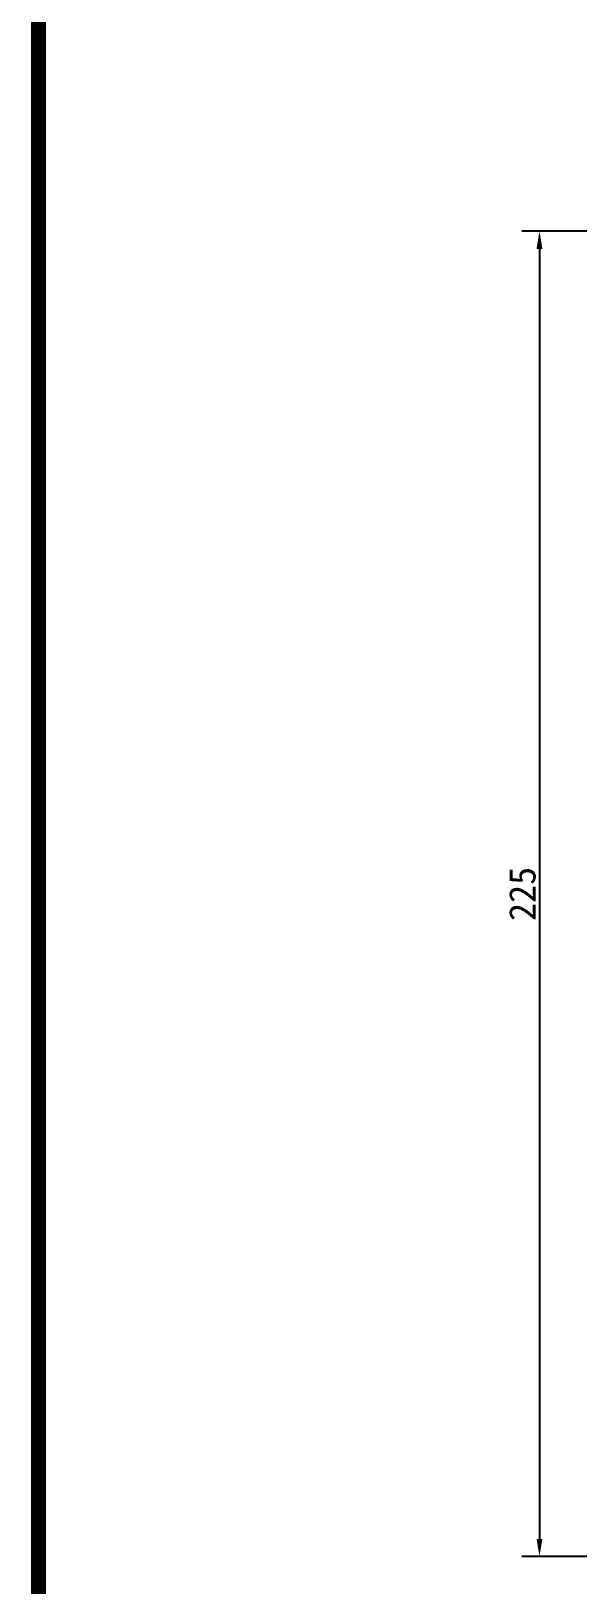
# Model space of a CAD drawing. Header units: millimetres. Extents: x 509 to 2635, y 363 to 1089.
# Drawn here: x 508.7 to 601.6, y 581.1 to 844.9 of the extents above; entities that cross this region are included whole.
import ezdxf

# ---------------------------------------------------------------- set-up
doc = ezdxf.new("R2010")
doc.units = ezdxf.units.MM
doc.dimstyles.new('ISO-25', dxfattribs={"dimtxt": 4.5, "dimasz": 3, "dimexe": 3, "dimexo": 0.5, "dimtad": 1, "dimtxsty": 'Standard', "dimcen": 2.5, "dimclrd": 6, "dimclre": 6, "dimclrt": 1, "dimadec": 0, "dimazin": 0, "dimtfac": 1, "dimtmove": 0, "dimatfit": 3, "dimfxl": 3, "dimarcsym": 0})

# ---------------------------------------------------------------- blocks, each defined once
blk = doc.blocks.new('*D17')
at = {"color": 6, "lineweight": -2, "transparency": 16777216}
for p, q in [((625.91, 810.94), (592.05, 810.94)), ((595.05, 807.94), (595.05, 588.94)), ((625.91, 585.94), (592.05, 585.94))]:
    blk.add_line(p, q, dxfattribs=at)
at = {"color": 6, "transparency": 16777216}
for points in [[(594.55, 807.94), (595.55, 807.94), (595.05, 810.94)], [(594.55, 588.94), (595.55, 588.94), (595.05, 585.94)]]:
    blk.add_solid(points, dxfattribs=at)
at = {"layer": 'Defpoints', "color": 0, "transparency": 16777216}
for p in [(626.41, 810.94), (595.05, 585.94), (626.41, 585.94)]:
    blk.add_point(p, dxfattribs=at)
at = {"color": 1, "transparency": 16777216, "insert": (592.17, 698.44), "char_height": 4.5, "attachment_point": 5, "rotation": 90}
blk.add_mtext('225', dxfattribs=at)

msp = doc.modelspace()

# ---------------------------------------------------------------- linework, layer by layer
at = {"color": 5, "const_width": 2.52}
msp.add_lwpolyline([(509.917, 364.19), (1543.117, 364.19), (1543.117, 1087.43), (509.917, 1087.43), (509.917, 364.19)], dxfattribs=at)

# ---------------------------------------------------------------- dimensions: what is measured, and where the dimension line sits
dim = msp.add_linear_dim(base=(595.05, 585.939), p1=(626.405, 810.939), p2=(626.405, 585.939), angle=90, dimstyle='ISO-25')
dim.commit()
dim.dimension.update_dxf_attribs({"geometry": '*D17', "text_midpoint": (592.175, 698.439)})

doc.saveas('drawing.dxf')
